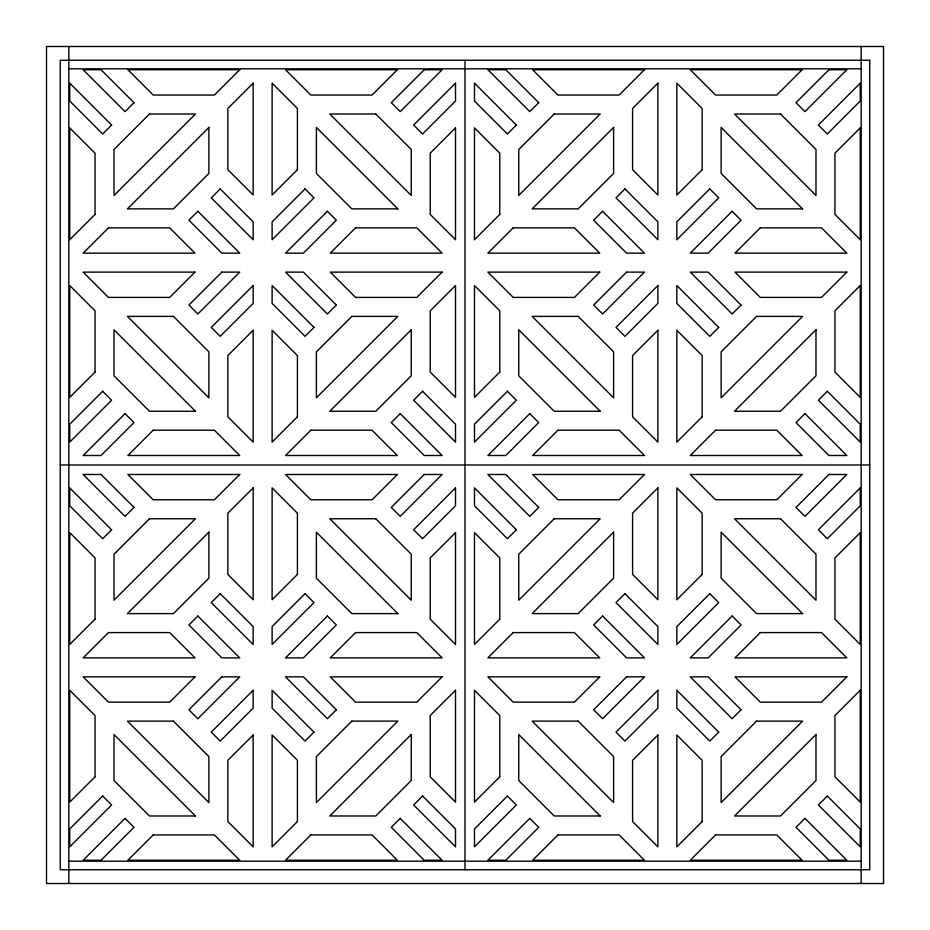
<?xml version="1.0" encoding="UTF-8"?>
<svg xmlns="http://www.w3.org/2000/svg" width="930" height="930" viewBox="0 0 930 930"><rect width="100%" height="100%" fill="white"/><g stroke="black" fill="none" stroke-linecap="round" stroke-linejoin="round"><path stroke-width="1.4" d="M68.82 68.82L861.18 68.82M60.264 465L869.736 465M68.82 861.18L861.18 861.18M861.18 46.5L861.18 883.5M465 60.264L465 869.736M68.82 46.5L68.82 883.5M111.623 125.039L102.684 133.978L69.75 101.056L69.75 83.165L111.623 125.039M133.978 102.684L125.039 111.623L83.165 69.75L101.056 69.75L133.978 102.684M149.474 114.018L114.018 149.474L114.018 195.463L195.463 114.018L149.474 114.018M95.046 214.435L69.75 239.731L69.75 127.887L95.046 153.183L95.046 214.435M239.731 69.75L214.435 95.046L153.183 95.046L127.887 69.75L239.731 69.75M108.461 227.85L83.165 253.146L195.009 253.146L169.713 227.85L108.461 227.85M208.878 127.433L127.433 208.878L173.422 208.878L208.878 173.422L208.878 127.433M253.146 83.165L227.85 108.461L227.85 169.713L253.146 195.009L253.146 83.165M197.858 211.273L188.918 220.212L221.84 253.146L239.731 253.146L197.858 211.273M220.212 188.918L211.273 197.858L253.146 239.731L253.146 221.84L220.212 188.918M95.046 372.081L69.75 397.377L69.75 285.533L95.046 310.829L95.046 372.081M195.009 272.118L169.713 297.414L108.461 297.414L83.165 272.118L195.009 272.118M297.414 169.713L272.118 195.009L272.118 83.165L297.414 108.461L297.414 169.713M397.377 69.75L372.081 95.046L310.829 95.046L285.533 69.75L397.377 69.75M102.684 391.286L69.75 424.208L69.75 442.099L111.623 400.226L102.684 391.286M221.84 272.118L188.918 305.052L197.858 313.991L239.731 272.118L221.84 272.118M305.052 188.918L272.118 221.84L272.118 239.731L313.991 197.858L305.052 188.918M424.208 69.75L391.286 102.684L400.226 111.623L442.099 69.75L424.208 69.75M125.039 413.641L83.165 455.514L101.056 455.514L133.978 422.58L125.039 413.641M253.146 285.533L211.273 327.406L220.212 336.346L253.146 303.424L253.146 285.533M327.406 211.273L285.533 253.146L303.424 253.146L336.346 220.212L327.406 211.273M455.514 83.165L413.641 125.039L422.58 133.978L455.514 101.056L455.514 83.165M153.183 430.218L127.887 455.514L239.731 455.514L214.435 430.218L153.183 430.218M253.146 330.255L227.85 355.551L227.85 416.803L253.146 442.099L253.146 330.255M355.551 227.85L330.255 253.146L442.099 253.146L416.803 227.85L355.551 227.85M455.514 127.887L430.218 153.183L430.218 214.435L455.514 239.731L455.514 127.887M111.623 529.775L102.684 538.714L69.75 505.792L69.75 487.901L111.623 529.775M133.978 507.42L125.039 516.359L83.165 474.486L101.056 474.486L133.978 507.42M313.991 327.406L305.052 336.346L272.118 303.424L272.118 285.533L313.991 327.406M336.346 305.052L327.406 313.991L285.533 272.118L303.424 272.118L336.346 305.052M516.359 125.039L507.42 133.978L474.486 101.056L474.486 83.165L516.359 125.039M538.714 102.684L529.775 111.623L487.901 69.75L505.792 69.75L538.714 102.684M149.474 518.754L114.018 554.21L114.018 600.199L195.463 518.754L149.474 518.754M351.842 316.386L316.386 351.842L316.386 397.831L397.831 316.386L351.842 316.386M554.21 114.018L518.754 149.474L518.754 195.463L600.199 114.018L554.21 114.018M95.046 619.171L69.75 644.467L69.75 532.623L95.046 557.919L95.046 619.171M239.731 474.486L214.435 499.782L153.183 499.782L127.887 474.486L239.731 474.486M297.414 416.803L272.118 442.099L272.118 330.255L297.414 355.551L297.414 416.803M442.099 272.118L416.803 297.414L355.551 297.414L330.255 272.118L442.099 272.118M499.782 214.435L474.486 239.731L474.486 127.887L499.782 153.183L499.782 214.435M644.467 69.75L619.171 95.046L557.919 95.046L532.623 69.75L644.467 69.75M108.461 632.586L83.165 657.882L195.009 657.882L169.713 632.586L108.461 632.586M208.878 532.169L127.433 613.614L173.422 613.614L208.878 578.158L208.878 532.169M253.146 487.901L227.85 513.197L227.85 574.449L253.146 599.745L253.146 487.901M310.829 430.218L285.533 455.514L397.377 455.514L372.081 430.218L310.829 430.218M411.246 329.801L329.801 411.246L375.79 411.246L411.246 375.79L411.246 329.801M455.514 285.533L430.218 310.829L430.218 372.081L455.514 397.377L455.514 285.533M513.197 227.85L487.901 253.146L599.745 253.146L574.449 227.85L513.197 227.85M613.614 127.433L532.169 208.878L578.158 208.878L613.614 173.422L613.614 127.433M657.882 83.165L632.586 108.461L632.586 169.713L657.882 195.009L657.882 83.165M197.858 616.009L188.918 624.948L221.84 657.882L239.731 657.882L197.858 616.009M220.212 593.654L211.273 602.594L253.146 644.467L253.146 626.576L220.212 593.654M400.226 413.641L391.286 422.58L424.208 455.514L442.099 455.514L400.226 413.641M422.58 391.286L413.641 400.226L455.514 442.099L455.514 424.208L422.58 391.286M602.594 211.273L593.654 220.212L626.576 253.146L644.467 253.146L602.594 211.273M624.948 188.918L616.009 197.858L657.882 239.731L657.882 221.84L624.948 188.918M95.046 776.817L69.75 802.113L69.75 690.269L95.046 715.565L95.046 776.817M195.009 676.854L169.713 702.15L108.461 702.15L83.165 676.854L195.009 676.854M297.414 574.449L272.118 599.745L272.118 487.901L297.414 513.197L297.414 574.449M397.377 474.486L372.081 499.782L310.829 499.782L285.533 474.486L397.377 474.486M499.782 372.081L474.486 397.377L474.486 285.533L499.782 310.829L499.782 372.081M599.745 272.118L574.449 297.414L513.197 297.414L487.901 272.118L599.745 272.118M702.15 169.713L676.854 195.009L676.854 83.165L702.15 108.461L702.15 169.713M802.113 69.75L776.817 95.046L715.565 95.046L690.269 69.75L802.113 69.75M102.684 796.022L69.75 828.944L69.75 846.835L111.623 804.962L102.684 796.022M221.84 676.854L188.918 709.788L197.858 718.727L239.731 676.854L221.84 676.854M305.052 593.654L272.118 626.576L272.118 644.467L313.991 602.594L305.052 593.654M424.208 474.486L391.286 507.42L400.226 516.359L442.099 474.486L424.208 474.486M507.42 391.286L474.486 424.208L474.486 442.099L516.359 400.226L507.42 391.286M626.576 272.118L593.654 305.052L602.594 313.991L644.467 272.118L626.576 272.118M709.788 188.918L676.854 221.84L676.854 239.731L718.727 197.858L709.788 188.918M828.944 69.75L796.022 102.684L804.962 111.623L846.835 69.75L828.944 69.75M125.039 818.377L83.165 860.25L101.056 860.25L133.978 827.316L125.039 818.377M253.146 690.269L211.273 732.143L220.212 741.082L253.146 708.16L253.146 690.269M327.406 616.009L285.533 657.882L303.424 657.882L336.346 624.948L327.406 616.009M455.514 487.901L413.641 529.775L422.58 538.714L455.514 505.792L455.514 487.901M529.775 413.641L487.901 455.514L505.792 455.514L538.714 422.58L529.775 413.641M657.882 285.533L616.009 327.406L624.948 336.346L657.882 303.424L657.882 285.533M732.143 211.273L690.269 253.146L708.16 253.146L741.082 220.212L732.143 211.273M860.25 83.165L818.377 125.039L827.316 133.978L860.25 101.056L860.25 83.165M153.183 834.954L127.887 860.25L239.731 860.25L214.435 834.954L153.183 834.954M253.146 734.991L227.85 760.287L227.85 821.539L253.146 846.835L253.146 734.991M355.551 632.586L330.255 657.882L442.099 657.882L416.803 632.586L355.551 632.586M455.514 532.623L430.218 557.919L430.218 619.171L455.514 644.467L455.514 532.623M557.919 430.218L532.623 455.514L644.467 455.514L619.171 430.218L557.919 430.218M657.882 330.255L632.586 355.551L632.586 416.803L657.882 442.099L657.882 330.255M760.287 227.85L734.991 253.146L846.835 253.146L821.539 227.85L760.287 227.85M860.25 127.887L834.954 153.183L834.954 214.435L860.25 239.731L860.25 127.887M313.991 732.143L305.052 741.082L272.118 708.16L272.118 690.269L313.991 732.143M336.346 709.788L327.406 718.727L285.533 676.854L303.424 676.854L336.346 709.788M516.359 529.775L507.42 538.714L474.486 505.792L474.486 487.901L516.359 529.775M538.714 507.42L529.775 516.359L487.901 474.486L505.792 474.486L538.714 507.42M718.727 327.406L709.788 336.346L676.854 303.424L676.854 285.533L718.727 327.406M741.082 305.052L732.143 313.991L690.269 272.118L708.16 272.118L741.082 305.052M351.842 721.122L316.386 756.578L316.386 802.567L397.831 721.122L351.842 721.122M554.21 518.754L518.754 554.21L518.754 600.199L600.199 518.754L554.21 518.754M756.578 316.386L721.122 351.842L721.122 397.831L802.567 316.386L756.578 316.386M297.414 821.539L272.118 846.835L272.118 734.991L297.414 760.287L297.414 821.539M442.099 676.854L416.803 702.15L355.551 702.15L330.255 676.854L442.099 676.854M499.782 619.171L474.486 644.467L474.486 532.623L499.782 557.919L499.782 619.171M644.467 474.486L619.171 499.782L557.919 499.782L532.623 474.486L644.467 474.486M702.15 416.803L676.854 442.099L676.854 330.255L702.15 355.551L702.15 416.803M846.835 272.118L821.539 297.414L760.287 297.414L734.991 272.118L846.835 272.118M310.829 834.954L285.533 860.25L397.377 860.25L372.081 834.954L310.829 834.954M411.246 734.537L329.801 815.982L375.79 815.982L411.246 780.526L411.246 734.537M455.514 690.269L430.218 715.565L430.218 776.817L455.514 802.113L455.514 690.269M513.197 632.586L487.901 657.882L599.745 657.882L574.449 632.586L513.197 632.586M613.614 532.169L532.169 613.614L578.158 613.614L613.614 578.158L613.614 532.169M657.882 487.901L632.586 513.197L632.586 574.449L657.882 599.745L657.882 487.901M715.565 430.218L690.269 455.514L802.113 455.514L776.817 430.218L715.565 430.218M815.982 329.801L734.537 411.246L780.526 411.246L815.982 375.79L815.982 329.801M860.25 285.533L834.954 310.829L834.954 372.081L860.25 397.377L860.25 285.533M400.226 818.377L391.286 827.316L424.208 860.25L442.099 860.25L400.226 818.377M422.58 796.022L413.641 804.962L455.514 846.835L455.514 828.944L422.58 796.022M602.594 616.009L593.654 624.948L626.576 657.882L644.467 657.882L602.594 616.009M624.948 593.654L616.009 602.594L657.882 644.467L657.882 626.576L624.948 593.654M804.962 413.641L796.022 422.58L828.944 455.514L846.835 455.514L804.962 413.641M827.316 391.286L818.377 400.226L860.25 442.099L860.25 424.208L827.316 391.286M499.782 776.817L474.486 802.113L474.486 690.269L499.782 715.565L499.782 776.817M599.745 676.854L574.449 702.15L513.197 702.15L487.901 676.854L599.745 676.854M702.15 574.449L676.854 599.745L676.854 487.901L702.15 513.197L702.15 574.449M802.113 474.486L776.817 499.782L715.565 499.782L690.269 474.486L802.113 474.486M507.42 796.022L474.486 828.944L474.486 846.835L516.359 804.962L507.42 796.022M626.576 676.854L593.654 709.788L602.594 718.727L644.467 676.854L626.576 676.854M709.788 593.654L676.854 626.576L676.854 644.467L718.727 602.594L709.788 593.654M828.944 474.486L796.022 507.42L804.962 516.359L846.835 474.486L828.944 474.486M529.775 818.377L487.901 860.25L505.792 860.25L538.714 827.316L529.775 818.377M657.882 690.269L616.009 732.143L624.948 741.082L657.882 708.16L657.882 690.269M732.143 616.009L690.269 657.882L708.16 657.882L741.082 624.948L732.143 616.009M860.25 487.901L818.377 529.775L827.316 538.714L860.25 505.792L860.25 487.901M557.919 834.954L532.623 860.25L644.467 860.25L619.171 834.954L557.919 834.954M657.882 734.991L632.586 760.287L632.586 821.539L657.882 846.835L657.882 734.991M760.287 632.586L734.991 657.882L846.835 657.882L821.539 632.586L760.287 632.586M860.25 532.623L834.954 557.919L834.954 619.171L860.25 644.467L860.25 532.623M718.727 732.143L709.788 741.082L676.854 708.16L676.854 690.269L718.727 732.143M741.082 709.788L732.143 718.727L690.269 676.854L708.16 676.854L741.082 709.788M756.578 721.122L721.122 756.578L721.122 802.567L802.567 721.122L756.578 721.122M702.15 821.539L676.854 846.835L676.854 734.991L702.15 760.287L702.15 821.539M846.835 676.854L821.539 702.15L760.287 702.15L734.991 676.854L846.835 676.854M715.565 834.954L690.269 860.25L802.113 860.25L776.817 834.954L715.565 834.954M815.982 734.537L734.537 815.982L780.526 815.982L815.982 780.526L815.982 734.537M860.25 690.269L834.954 715.565L834.954 776.817L860.25 802.113L860.25 690.269M804.962 818.377L796.022 827.316L828.944 860.25L846.835 860.25L804.962 818.377M827.316 796.022L818.377 804.962L860.25 846.835L860.25 828.944L827.316 796.022M883.5 46.5L46.5 46.5L46.5 883.5L883.5 883.5L883.5 46.5M869.736 60.264L60.264 60.264L60.264 869.736L869.736 869.736L869.736 60.264M375.79 114.018L329.801 114.018L411.246 195.463L411.246 149.474L375.79 114.018M780.526 114.018L734.537 114.018L815.982 195.463L815.982 149.474L780.526 114.018M397.831 208.878L351.842 208.878L316.386 173.422L316.386 127.433L397.831 208.878M802.567 208.878L756.578 208.878L721.122 173.422L721.122 127.433L802.567 208.878M173.422 316.386L127.433 316.386L208.878 397.831L208.878 351.842L173.422 316.386M578.158 316.386L532.169 316.386L613.614 397.831L613.614 351.842L578.158 316.386M195.463 411.246L149.474 411.246L114.018 375.79L114.018 329.801L195.463 411.246M600.199 411.246L554.21 411.246L518.754 375.79L518.754 329.801L600.199 411.246M375.79 518.754L329.801 518.754L411.246 600.199L411.246 554.21L375.79 518.754M780.526 518.754L734.537 518.754L815.982 600.199L815.982 554.21L780.526 518.754M397.831 613.614L351.842 613.614L316.386 578.158L316.386 532.169L397.831 613.614M802.567 613.614L756.578 613.614L721.122 578.158L721.122 532.169L802.567 613.614M173.422 721.122L127.433 721.122L208.878 802.567L208.878 756.578L173.422 721.122M578.158 721.122L532.169 721.122L613.614 802.567L613.614 756.578L578.158 721.122M195.463 815.982L149.474 815.982L114.018 780.526L114.018 734.537L195.463 815.982M600.199 815.982L554.21 815.982L518.754 780.526L518.754 734.537L600.199 815.982"/></g></svg>
